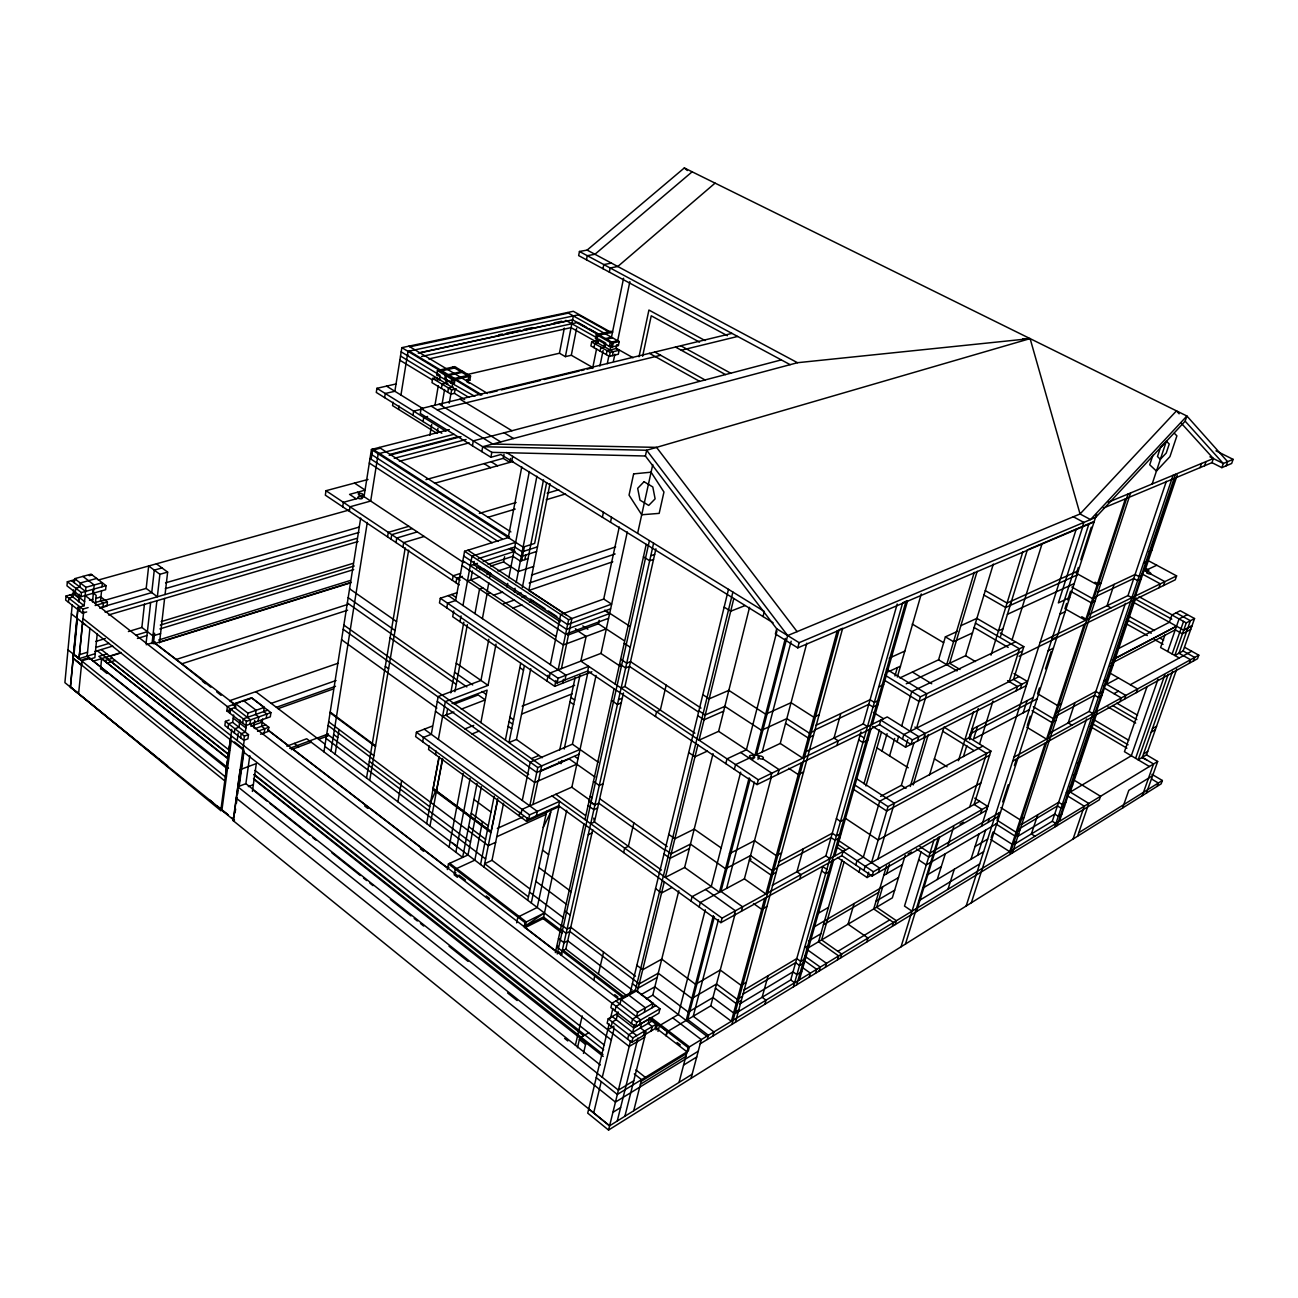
<?xml version="1.0" encoding="UTF-8"?>
<svg xmlns="http://www.w3.org/2000/svg" width="1298" height="1298" viewBox="0 0 1298 1298"><rect width="100%" height="100%" fill="white"/><g stroke="black" fill="none" stroke-linecap="round" stroke-linejoin="round"><path stroke-width="1.5" d="M224.765 780.893L73.175 658.216L73.548 654.241L79.032 658.67L95.241 653.689M73.288 658.183C89.935 673.208 73.142 657.615 89.919 658.378L81.774 660.86M75.089 593.478L66.036 596.042L65.663 600.098L82.455 613.175L86.674 611.942M76.436 579.249L67.35 581.764L66.977 585.852L81.011 596.691L105.609 589.714L106.03 585.641L91.103 574.138L74.667 578.681L74.294 582.77M68.437 602.256L68.826 598.2L72.948 597.031L73.613 589.909M72.217 604.754L64.9 682.651L167.539 765.804M75.381 592.342L75.771 588.237L79.908 587.085L80.298 582.98L96.717 578.421M77.977 607.253L70.368 687.08L133.629 738.562M78.545 601.363L79.227 594.241M78.058 607.237L70.449 687.064L78.691 693.732M78.578 601.785L78.935 598.151L73.24 593.851M74.002 654.565L77.426 618.546M79.649 610.985L80.038 606.912L84.24 605.695M81.011 596.691L81.401 592.586L67.35 581.764M82.455 613.175L82.861 609.103L66.036 596.042M83.672 611.52L79.032 658.67L82.601 622.602L230.33 739.746L225.495 776.967L226.42 776.61M74.667 578.681L85.944 587.313L84.159 605.712L70.157 594.873M78.594 693.781L81.904 660.86L67.983 649.876M92.629 593.397L93.018 589.308M227.134 768.724L87.161 656.171L89.919 628.216M92.483 602.012L94.186 585.009L82.91 576.393M95.338 603.846L96.166 595.36L93.342 593.186M97.236 633.765L94.851 657.632L90 659.124M101.552 590.866L100.53 601.006L103.353 603.181L102.931 607.221M101.958 586.793L102.364 582.705L85.944 587.313M100.595 668.811L101.633 658.573L227.118 758.146M100.368 596.609L107.41 601.996L106.988 606.036L99.67 608.178M160.563 633.554L152.904 635.906L141.871 627.453L144.451 604.057M159.897 574.3L157.35 596.788L146.187 588.416L148.67 565.977L159.897 574.3L167.637 572.094L165.057 594.533M146.09 643.256L150.665 602.386M152.028 643.646L156.896 600.731M153.553 642.461L154.608 633.181M159.492 642.916L164.603 598.459M229.129 720.049L225.414 721.364L224.862 725.55L243.829 740.314L247.918 738.822L248.502 734.619L232.667 722.353L228.562 723.813L228.01 728M240.341 702.121L227.377 706.631L226.809 710.85L245.857 725.566L270.308 716.804L270.909 712.602L251.877 698.113L241.98 701.553M229.973 713.283L230.525 709.065L236.058 707.134L232.894 704.7M222.153 810.049L220.774 810.585L231.742 729.33M232.667 722.353L233.656 715.003M266.268 718.248L266.869 714.046L263.672 711.612L264.273 707.394L251.569 697.724L235.214 703.402L234.646 707.621L250.546 719.855L249.962 724.089L636.734 1022.256L635.631 1026.75L610.887 1007.637L611.958 1003.159L635.322 989.985L660.001 1008.757L658.865 1013.203L635.631 1026.75M225.495 776.967L231.044 735.706M234.062 820.255L221.877 810.374L231.158 741.483M234.305 732.916L234.873 728.713L238.978 727.237L239.984 719.887M237.177 740.493L238.167 733.24M240.649 737.848L241.217 733.646L245.322 732.153L246.344 724.787M242.661 723.1L243.245 718.865L267.713 710.168M243.829 740.314L244.397 736.112L225.414 721.364M245.857 725.566L246.442 721.331L227.377 706.631M692.142 1074.241L609.589 1125.82L233.137 820.612L244.251 739.99M247.35 717.405L247.934 713.17L235.214 703.402M233.445 820.498L240.162 769.649L256.323 763.565L252.396 791.423M235.1 812.743L235.619 808.995M236.382 803.365L236.901 799.617M237.68 793.97L238.199 790.19M238.718 786.41L243.618 750.99M239.189 786.247L244.073 750.812L242.677 751.331L611.309 1039.941M600.341 1065.009L245.89 783.668L249.8 755.631M253.678 727.805L254.733 720.276M258.14 721.153L258.74 716.934L255.544 714.5L256.128 710.266L243.424 700.547M262.634 718.946L261.596 726.28L264.776 728.73L264.192 732.899M260.882 721.185L268.816 727.253L268.215 731.439L260.574 734.214M368.015 479.465L326.009 490.709L325.344 495.171L459.216 584.911M342.688 506.804L343.37 502.326L358.329 498.205M349.357 511.266L350.038 506.788L370.693 501.044L378.189 453.813L454.04 434.278M396.361 383.884L376.939 388.313L376.29 392.434L441.823 433.272M323.948 751.866L360.682 518.048M449.303 429.622L371.439 449.465L364.04 496.647L361.915 497.215M371.147 459.265L372.558 450.195L380.395 448.199M384.614 397.626L385.263 393.489L394.868 391.282L401.861 347.653L573.31 311.293L611.244 332.434M331.022 751.055L367.285 522.477M335.144 754.187L339.07 729.573M393.116 402.218L392.564 405.625L437.069 433.418L437.961 428.243M398.632 409.405L399.184 405.998M400.952 395.046L408.01 351.369L579.33 314.635M387.55 536.885L388.297 532.358L408.854 526.307M390.99 539.173L391.736 534.662L412.293 528.578M412.959 415.295L413.64 411.142L423.213 408.821L386.544 386.123M396.004 542.548L396.75 538.021L417.307 531.904M731.926 333.391L421.104 408.578L420.292 413.413L490.904 457.269L500.914 454.527L773.089 622.78M423.051 421.574L423.748 417.421L427.561 416.48M402.915 547.172L403.678 542.645L424.203 536.463M437.345 377.361L432.688 378.432L431.991 382.65L450.925 394.17L454.414 393.343L464.668 399.573M366.523 778.005L405.219 547.902M474.825 396.328L436.728 374.765L437.442 370.547L454.738 366.62L470.541 376.079L469.811 380.282L466.501 379.73M369.719 780.423L408.643 550.174M429.865 435.365L431.731 424.365M434.96 405.268L438.286 385.701M439.324 379.535L440.038 375.317L401.179 351.855M441.434 388.378L442.147 384.159L445.636 383.348L446.35 379.13L444.614 379.535L445.328 375.3L462.623 371.342M441.888 405.203L444.581 389.53M447.161 381.174L446.69 383.997L447.842 383.721M447.761 392.239L448.475 388.005L453.116 386.918M449.205 403.191L451.655 389.935L456.296 388.832M451.964 387.193L453.278 380.087L455.014 379.681L454.284 383.916M454.414 393.343L455.144 389.108M468.091 380.687L468.838 376.485L453.018 367.01M397.902 801.807L401.65 780.633M432.104 726.15L416.415 732.25L415.636 736.615L528.643 819.314L558.627 805.75L559.584 801.353L529.568 814.884L528.643 819.314M457.042 592.699L440.298 598.248L439.47 602.905L557.118 683.008L587.669 671.034L757.042 784.592L879.492 724.625L880.807 720.082L912.397 739.892L1027.383 681.45L1013.998 673.548M472.423 445.798L473.299 440.898L781.282 359.903M422.661 741.758L423.44 737.394L431.309 734.295L438.172 696.555L480.958 680.428L488.843 639.2M446.772 607.87L447.599 603.213L455.63 600.536L464.57 551.277L509.546 537.177L372.753 449.14M452.385 580.336L453.213 575.777L460.628 573.375M455.971 582.737L456.799 578.178L462.364 576.361M481.818 451.623L482.71 446.723L797.491 362.71L1030.109 338.616L1080.05 513.976L1090.531 519.589L1186.891 416.009L1227.616 461.682L1226.188 465.804M429.2 745.879L428.551 749.498L526.566 821.342L559.422 806.464M453.732 610.936L452.678 616.712L554.717 686.35L591.839 671.747M435.576 754.641L436.225 751.023M438.367 739.422L445.311 701.634L488.064 685.376L496.031 644.084M459.995 621.693L461.05 615.917M462.964 605.501L472.018 556.177L515.663 542.337M490.904 457.269L491.796 452.353L421.104 408.578M472.423 571.071L470.801 579.881L555.43 636.263M474.208 561.434L473.624 564.581L560.33 621.839M446.512 714.874L447.615 708.919M426.653 823.613L438.967 756.896M450.779 692.889L463.824 622.148M497.637 800.477L491.05 831.937L433.078 788.746L439.276 756.766M429.963 826.128L442.504 758.535M454.9 691.688L467.361 624.549M442.667 759.249L436.436 791.245M425.971 479.611L503.251 458.356L503.981 454.381M474.971 613.613L479.546 589.032L482.872 587.929M510.536 458.421L509.789 462.396L503.251 458.356M487.058 592.083L488.811 582.737M489.865 577.139L490.579 573.391L483.213 568.54L479.611 569.708M511.736 461.228L512.661 456.328M482.402 618.643L487.042 594.03L490.368 592.91M449.124 847.091L463.208 773.397M490.628 566.123L503.608 561.92L504.598 556.712M508.264 537.583L521.78 466.858M447.372 869.563L448.459 863.884L467.994 854.976L481.38 786.718M455.858 852.218L470.103 778.443M480.877 722.564L487.139 690.098L452.045 703.532M507.015 587.102L507.729 583.402M508.816 577.837L529.324 471.515M466.874 374.619L559.438 353.234L564.322 328.118M1022.662 338.762L1030.109 338.616L646.664 450.244L645.398 456.004L776.691 628.784L775.377 633.943L797.767 647.864L799.13 642.672L1095.739 517.383L1185.155 421.152L1186.891 416.009L684.322 167.945L587.118 250.092L579.46 251.488L578.648 255.592L727.415 335.711M477.031 783.538L462.64 857.378L306.717 738.757L286.874 746.172M514.349 591.953L515.079 588.237M516.166 582.672L536.918 476.204M521.65 560.687L524.376 546.718M524.846 559.649L525.755 555.009M559.438 353.234L565.376 356.642L573.359 315.917M586.469 259.795L587.264 255.69L594.938 254.262L692.142 171.807M522.348 587.507L543.505 479.871M565.376 356.642L571.315 355.246L576.636 328.248M546.636 482.645L534.646 543.424L523.094 547.123L371.439 449.465M482.467 821.585L474.825 860.168L455.322 869.141L454.219 874.82L457.415 877.286M565.928 614.846L528.838 590.476L549.995 483.651M480.552 864.5L494.197 796.161M505.393 740.006L520.725 663.164M602.986 268.686L603.813 264.581L611.455 263.105M483.992 867.113L497.718 798.659M524.392 665.663L508.978 742.537L516.442 739.471L530.752 668.713M599.157 340.254L591.693 341.974L590.898 345.901L609.395 356.366L618.319 354.24L619.13 350.298L616.031 348.562L607.107 350.671L606.296 354.614M567.356 312.558L619.211 341.552L618.4 345.495L610.952 347.231L595.522 338.551L596.317 334.608L611.18 331.25L612.721 332.093L597.859 335.468L597.064 339.427M593.965 347.637L594.76 343.71L597.761 343.013L598.556 339.07L604.722 342.542L603.911 346.485M609.33 272.109L610.157 267.988L617.799 266.496L715.068 183.132M528.432 896.869L484.673 863.722L492.007 860.314L503.543 803.251M592.618 368.421L596.561 348.902M600.114 351.125L600.925 347.183M599.919 366.052L603.116 350.411M605.744 343.11L604.933 347.069L601.947 347.767M623.575 278.226L611.472 337.22L605.517 338.583M607.269 363.683L608.876 355.863M610.092 349.957L610.904 346.014L612.445 346.891L613.273 342.932L597.81 334.267M610.952 347.231L611.78 343.272L619.211 341.552M609.395 356.366L610.206 352.407L619.13 350.298M612.38 355.652L613.191 351.709L594.695 341.293M519.103 815.874L519.849 812.207M522.283 800.46L530.201 762.153L572.418 744.192L587.945 672.218M546.945 681.044L548.162 675.187M550.336 664.608L560.687 614.506L603.716 599.059L611.585 604.122L568.621 619.73L464.57 551.277M613.402 361.315L614.863 354.257M616.031 348.562L616.842 344.619L618.4 345.495M629.871 281.601L617.67 340.676L610.222 342.412L609.411 346.371L610.904 346.014M521.098 813.814L522.023 809.368L571.737 787.188L589.811 800.055M549.265 677.67L550.255 672.932L600.86 653.413L620.428 666.361M526.566 821.342L527.329 817.675M529.779 805.912L537.778 767.556L579.946 749.449M554.717 686.35L555.95 680.476M558.156 669.882L568.621 619.73M557.118 683.008L558.108 678.27L588.675 666.361L587.669 671.034M532.991 804.468L537.875 781.136M561.434 668.632L571.915 618.529L467.929 550.222M538.524 780.844L541.655 765.901L343.856 625.084M562.537 683.267L563.364 679.373M536.382 815.809L537.307 811.38L424.284 729.2M565.003 679.925L566.009 675.203L448.329 595.587M516.653 922.829L517.87 917.102L537.21 907.48L558.951 806.658M602.386 517.253L603.44 512.272M639.005 356.739L648.919 310.044L705.09 340.579M642.624 356.269L651.239 315.803L699.541 342.137M527.718 900.277L546.669 811.299M559.714 750.001L575.128 677.588M524.165 926.723L525.041 922.602L544.365 912.916L524.165 926.723L543.473 917.005L560.833 930.195M610.498 522.267L611.553 517.285M555.041 950.704L525.09 927.697L526.307 921.969L449.741 863.3M531.271 902.97L551.261 809.498M561.742 760.514L561.061 763.678L558.594 761.942M564.208 749.027L579.963 675.398M567.648 635.193L598.378 623.803L599.141 620.282M603.716 599.059L619.26 526.972M543.245 918.692L566.707 810.276M571.85 787.269L596.058 675.431M600.99 653.494L627.307 531.937M637.626 533.348L652.764 464.554M555.349 952.586L583.97 824.003M584.96 819.59L614.084 688.751M615.138 684.046L646.226 544.365M557.199 953.998L649.422 540.617M561.223 955.198L653.608 543.197M562.164 951.045L565.847 949.114L592.715 829.665M623.478 692.954L594.452 821.975L590.704 823.727M621.125 688.054L624.938 686.496L655.928 548.778M575.387 1045.198L582.218 1015.896M577.464 1047.778L579.768 1037.913L588.708 1032.802M593.786 980.201L594.744 976.031M623.624 852.559L624.663 848.129L628.378 846.312L633.862 822.916M655.441 716.464L656.545 711.742L660.325 710.12L666.182 685.149M598.41 974.035L603.57 952.083M583.467 1053.424L585.966 1042.813M618.383 1012.975L608.21 1018.768L607.139 1023.213L631.769 1042.375L654.971 1028.714L656.074 1024.284L648.984 1018.849M609.151 1023.944L587.718 1113.132L608.551 1130.055L1161.175 783.846L1162.359 780.504L1151.91 774.289M610.531 1018.151L612.867 1008.481M611.228 1026.394L612.299 1021.948L616.209 1019.693L618.091 1011.905M614.976 1010.801L616.063 1006.323L619.99 1004.1L621.077 999.606L636.653 990.812L653.137 1003.37L652.018 1007.832M593.705 1112.889L601.234 1081.607M602.288 1077.308L614.214 1027.967M630.082 993.165L728.486 589.341M635.339 990.423L732.883 592.05M637.269 991.899L664.284 881.861M697.886 744.938L665.371 877.399L684.63 867.486L713.04 753.635M733.824 598.508L699.054 740.168L718.605 731.342L749.546 607.334M627.632 1039.163L628.735 1034.717L651.953 1021.137M631.477 1023.538L632.58 1019.06L655.863 1005.609M608.551 1130.055L630.601 1040.704M632.645 1032.429L634.56 1024.625M636.491 1016.788L637.61 1012.31L653.137 1003.37M631.769 1042.375L632.856 1037.929L656.074 1024.284M639.541 1024.479L640.644 1019.985L615.885 1000.936M617.264 1121.018L637.886 1038.059M641.52 1023.441L640.417 1027.886L644.538 1031.066L643.435 1035.496M644.279 1012.294L645.398 1007.816L628.897 995.193M646.323 998.827L652.764 995.144L678.822 890.753M624.89 1116.264L646.063 1031.618M651.142 1030.969L652.245 1026.54L648.124 1023.376L649.227 1018.946L633.732 1027.967L617.296 1015.247M633.732 1110.731L641.569 1079.644L634.3 1073.9M656.042 1029.931L657.502 1024.138M657.989 1031.439L659.465 1025.647L678.319 1014.533L705.268 909.784M690.99 901.088L692.126 896.626L711.272 886.437L740.671 772.148M725.793 763.646L726.994 758.859L746.415 749.757L776.967 631.023M763.029 616.55L764.327 611.439L506.463 452.515M665.923 1035.609L667.01 1031.391L650.022 1018.378M666.247 1035.869L667.334 1031.634L710.752 1005.853L735.171 913.662M699.184 906.994L700.336 902.516L744.387 878.86L771.32 777.161M734.36 769.373L735.577 764.587L750.39 757.578A2.645 1.412 14.6 0 0 754.625 757.513A2.645 1.412 14.6 0 0 751.217 755.258A2.645 1.412 14.6 0 0 750.406 757.578M752.937 759.152L753.749 755.988L780.244 743.446L806.804 643.175M686.155 1020.471L713.365 915.625M749.141 777.827L719.433 892.261L684.63 867.486M785.322 638.454L754.965 755.42L718.605 731.342M714.387 916.745L687.664 1019.579L708.4 1035.301L707.28 1039.471M750.179 779.027L720.958 891.434L742.602 906.815L741.418 911.261M786.393 639.752L756.507 754.69L758.827 756.215L758 759.379M786.312 640.741L787.659 635.566L646.664 450.244L482.71 446.723M718.492 919.536L693.229 1016.269L713.932 1031.91L712.829 1036.08M726.62 888.4L754.381 782.077M762.234 751.964L791.163 641.196M679.032 1082.435L688.151 1047.632L1157.67 761.472L1146.491 754.852L1138.184 759.833L1168.216 674.295M558.627 805.75L720.893 922.635L722.061 918.14L849.492 847.854M757.042 784.592L758.308 779.79L887.248 716.934L918.789 736.647L917.426 741.207M691.055 1078.362L701.309 1039.617L672.705 1017.843M734.23 915.252L735.414 910.774L705.56 889.471M770.574 777.973L771.839 773.186L740.639 752.467M777.859 774.403L779.125 769.633L762.753 758.811M764.7 898.378L731.374 1021.283L710.752 1005.853M801.45 762.851L765.901 893.965L744.387 878.86M837.324 630.536L802.732 758.129L780.244 743.446M731.975 1024.382L839.108 629.773L842.662 628.264L735.398 1022.289M768.091 975.707L762.121 997.286L766.031 1000.174L764.895 1004.263M803.284 848.811L796.907 871.785L800.996 874.609L799.779 878.957M840.763 713.576L833.981 738.091L838.248 740.817L836.95 745.458M735.869 1013.219L790.725 979.941L822.818 866.626L826.858 869.384M772.278 885.301L825.853 855.901L860.963 731.91M807.275 751.039L863.235 723.911L897.194 604.008M793.467 986.788L902.678 602.775L907.626 600.666L872.386 724.187M796.68 984.825L905.988 601.38M799.422 979.812L833.543 860.266M834.76 855.982L871.072 728.746M720.893 922.635L841.883 855.642L843.1 851.374M842.11 859.747L818.551 941.748L838.638 955.912L837.47 959.887M863.965 783.749L879.444 729.898M894.939 675.966L897.34 667.626M809.206 977.167L810.358 973.143L802.586 967.578M844.106 861.856L821.618 939.914L841.704 954.046L840.536 958.021M865.961 785.971L881.456 732.202M897.34 677.053L921.272 593.965M815.501 973.322L816.669 969.314L804.225 960.439M882.007 751.104L887.069 733.662M819.103 971.115L820.271 967.107L804.728 956.058M825.333 967.302L826.485 963.327L806.334 949M855.739 865.003L856.988 860.72L863.348 857.151L879.703 801.207L982.862 746.107M889.584 755.907L894.663 738.448M858.984 872.045L860.022 868.508M897.064 741.839L898.719 736.177M901.704 725.971L911.764 691.574L1015.507 641.829M854.116 903.538L848.048 924.192L867.989 938.032L866.821 941.942M863.9 870.504L865.166 866.22L979.649 801.288M902.483 739.081L903.83 734.522L1019.108 676.582M837.47 857.507L867.113 877.545L868.687 872.224M871.51 862.618L888.01 806.626L990.909 751.071L969.184 737.67L964.82 739.974M872.353 726.263L905.533 747.177L907.773 739.633M910.223 731.293L920.379 696.848L1023.83 646.664L1000.223 632.953M841.883 855.642L872.11 876.036L873.376 871.753L987.583 806.301L974.733 798.173M912.397 739.892L911.05 744.468L879.492 724.625M877.805 859.049L894.338 803.202L855.609 778.07M916.583 728.113L926.74 693.765L886.388 669.103M880.596 796.404L901.347 785.371L913.987 742.764M899.839 677.945L938.584 659.806L945.382 636.864L957.47 631.363M878.438 872.402L879.703 868.119L838.151 840.244M923.77 737.978L925.117 733.435L914.912 727.075M886.583 865.863L873.716 908.941L893.511 922.472L892.326 926.35M910.287 786.491L925.344 736.08M946.68 664.673L974.263 572.337M882.705 886.81L876.604 907.221L896.383 920.72L895.198 924.598M886.615 873.749L889.471 864.208M913.192 784.933L928.265 734.587M977.151 571.298L949.617 663.278L960.001 669.492M905.258 855.187L892.343 897.859L807.859 948.092M929.53 774.922L944.003 727.107L986.577 753.408L969.752 806.902M906.247 683.803L965.598 655.717L993.311 564.095M921.061 852.007L904.511 906.085L912.023 911.18M901.039 946.81L934.041 839.806M958.427 760.725L973.532 711.71M990.974 655.166L1022.873 551.699M969.184 737.67L970.433 733.678L1037.053 698.859M1010.055 605.501L1011.434 601.055M905.452 944.052L938.47 837.259M963.424 756.588L966.815 745.62M969.006 738.53L978.286 708.53M1000.628 636.296L1027.351 549.833M916.453 911.602L939.671 836.577M969.655 739.665L973.013 728.811M977.443 726.507L973.565 739L1029.233 709.682M937.27 879.492L945.285 853.792M947.735 845.955L953.77 826.648M979.601 743.868L992.97 701.05M1012.034 639.946L1042.132 543.554M1009.163 681.58L1019.482 648.789L975.447 623.137M990.909 751.071L974.068 804.452L982.018 809.498L980.72 813.57M1023.83 646.664L1013.511 679.389L1021.786 684.289L1020.423 688.621M947.978 889.276L954.29 869.287M1016.091 690.844L1017.454 686.496L1007.54 680.623M987.583 806.301L986.285 810.374L872.11 876.036M1027.383 681.45L1026.004 685.782L905.533 747.177M970.969 859.276L979.033 833.981M981.499 826.274L1076.253 529.065M1082.402 526.907L1083.846 522.413L1073.332 516.766M977.556 855.333L985.62 830.103M988.086 822.429L989.319 818.584M1023.149 712.894L1027.059 700.693M1082.889 526.242L1058.357 602.905L1069.682 597.615M966.15 906.02L1089.006 523.646M991.201 837.583L992.986 832.067L1012.115 844.284L1015.993 841.931M997.416 818.275L999.135 812.97M1002.689 801.921L1008.238 784.706M1014.387 765.577L1016.237 759.849M1027.335 725.371L1030.304 716.188M1039.39 687.956L1037.54 693.684L1057.562 705.544L1061.472 703.451M1045.539 668.843L1051.088 651.645M1066.599 603.456L1064.912 608.697L1085.501 620.314L1125.415 498.87M1067.719 599.968L1070.542 591.239L1091.229 602.791L1095.139 600.925M1076.464 573.213L1078.33 567.453M1080.796 559.779L1091.293 527.199M971.326 902.775L1096.599 514.089M1045.279 743.04L1009.698 851.666L990.617 839.417M1084.155 624.419L1046.561 739.146L1026.75 727.205M1009.876 854.49L1128.092 494.003M1012.375 852.964L1130.59 492.964M1152.884 455.225L1149.72 464.781L1156.437 471.077L1169.936 456.653L1176.897 435.868L1174.284 433.208M1037.751 814.771L1031.391 833.949L1035.009 836.236M1074.906 702.689L1068.205 722.905L1071.953 725.144M1114.122 584.376L1107.048 605.728L1110.942 607.902M1152.153 483.992L1166.383 441.174L1169.238 444.013L1166.237 453.051L1160.363 459.297L1157.475 456.539L1160.493 447.453L1166.383 441.174M1014.874 843.96L1052.289 821.261L1086.604 718.978M1049.985 732.916L1089.152 711.418L1125.398 603.392M1089.054 614.457L1128.011 595.571L1166.367 481.266M1054.674 827.102L1173.084 475.295M1057.026 825.674L1175.436 474.322M1059.411 821.358L1095.123 715.441M1096.404 711.661L1134.079 599.968M1135.409 595.977L1175.193 478.037M1097.151 712.391L1070.25 792.056L1088.795 803.446L1077.567 836.22M1135.864 597.648L1106.626 684.306L1125.837 695.42L1124.571 699.135M1146.978 571.947L1144.917 570.828L1177.27 474.987M1146.913 572.077L1147.789 569.465L1156.761 565.23M1073.04 839.06L1084.284 806.204L1067.394 795.804M1120.044 701.65L1121.31 697.918L1103.754 687.745M1158.984 587.767L1160.331 583.84L1142.013 573.894M1200.066 467.637L1201.494 463.483M1163.511 585.56L1164.858 581.634L1150.434 573.83M1204.593 465.739L1206.004 461.601M1103.3 508.118L1211.959 462.656L1213.37 458.535L1181.423 423.343M1136.318 692.629L1137.6 688.946L1111.234 673.792M1149.249 561.19L1176.605 575.906L1175.258 579.8L1019.076 656.285M1211.959 462.656L1221.856 467.637L1223.284 463.516L1233.1 459.362L1215.983 450.828M1146.994 686.772L1124.457 751.688L1149.411 766.518M1164.987 634.917L1160.607 647.54L1179.282 657.989M1194.549 618.546L1186.258 622.894L1174.82 655.49L1183.111 650.979L1194.549 618.546L1180.239 610.725L1171.899 614.992L1169.384 622.277L1118.616 648.529M1233.1 459.362L1231.672 463.467L1221.856 467.637M1157.994 679.325L1131.304 755.761L1067.216 793.873M1167.697 651.499L1179.071 618.935L1187.378 614.619M1135.604 758.308L1164.841 674.846M1172.143 653.997L1183.565 621.401M1122.592 808.021L1128.789 790.352L1152.624 775.652M1172.613 671.309L1142.337 757.351L1153.549 763.987L1142.305 795.658M1146.491 754.852L1176.751 669.038M1189.309 663.294L1190.574 659.709L1178.973 653.235L1190.412 620.704L1176.085 612.851M1146.426 793.078L1157.67 761.472M1193.414 661.023L1194.695 657.437L1183.111 650.979M1184.571 647.28L1198.784 655.182L1197.502 658.751L1012.716 761.066M1157.135 786.377L1158.335 783.035L1151.44 778.914M430.563 802.342L437.069 787.821M543.229 827.443L550.66 812.353M1078.768 832.732L1162.359 780.504M683.575 1065.106L696.702 1057.01M612.916 1112.337L620.606 1107.583M698.243 1051.218L615.447 1102.099L236.236 798.108L237.161 797.751M640.417 1084.268L685.863 1056.394M700.206 1043.803L1099.325 799.811L1100.542 796.291L1075.101 780.763M641.147 1081.315L686.61 1053.489M633.765 1080.78L618.4 1090.142L237.81 786.766L245.89 783.668M588.724 1108.898L609.589 1125.82M738.789 1009.86L733.63 1012.975L712.943 997.562L688.313 1012.115L654.841 986.821L641.05 994.657M801.726 971.731L796.923 974.636L793.013 971.829L739.763 1003.938M918.822 900.796L979.665 863.933M1061.829 814.171L1058.308 816.296L1054.706 814.057L1017.291 836.626M837.859 951.353L889.714 919.893M741.336 1000.482L736.177 1003.581L715.425 988.2M804.338 962.581L799.519 965.485L795.609 962.678L742.586 994.414M1018.719 833.624L1014.841 835.961L995.663 823.759M1064.571 806.042L1061.05 808.167L1057.448 805.928L1020.017 828.335M742.472 996.296L737.313 999.395L716.528 984.014L691.866 998.438L658.248 973.208L639.249 983.884L569.822 931.429L566.123 933.343L560.574 929.125M805.506 958.508L800.688 961.396L796.761 958.589L743.722 990.26M922.716 888.221L983.592 851.715M1019.936 829.925L1016.058 832.245L996.848 820.06M1065.788 802.424L1062.267 804.533L1058.665 802.294L1021.218 824.636M1143.554 753.927L1147.692 751.445M746.285 982.31L741.109 985.377L720.228 970.028L695.533 984.322L661.753 959.141L642.721 969.72L636.864 965.323M804.582 947.718L809.4 944.863M926.723 875.241L941.293 866.593M975.025 846.588L987.648 839.092M1024.008 817.513L1020.131 819.817L1000.839 807.664M1066.356 792.397L1069.877 790.304M644.635 1037.329L629.173 1046.464L230.898 735.593L83.007 618.546M808.605 941.018L820.823 933.797M876.036 901.185L894.679 890.168M1069.601 786.783L1072.651 784.982M1151.196 732.169L1155.334 729.752M823.403 924.825L878.649 892.407M996.88 823.5L926.285 864.939L918.643 859.893M999.33 815.874L928.719 857.053L916.42 848.957M1152.429 728.697L1156.567 726.263M814.073 926.967L898.476 877.594M1073.511 775.214L1076.545 773.446M1000.563 812.045L929.936 853.094L919.909 846.507M817.902 913.516L828.4 907.432M883.727 875.42L902.402 864.63M1077.518 763.289L1080.553 761.537M636.734 1022.256L660.001 1008.757M867.113 877.545L871.834 874.836M908.065 854.019L911.537 852.023M960.066 824.149L963.538 822.169M607.756 1029.752L613.986 1026.15M657.194 977.41L638.21 988.119L632.386 983.689M766.94 906.458L761.731 909.363L753.489 903.538M830.493 870.942L825.642 873.651L821.602 870.893M980.866 782.921L878.162 840.049L844.803 817.935M1013.998 757.123L1198.784 655.182M1113.96 693.651L1118.503 691.169M1130.282 684.744L1191.661 651.223M989.595 755.241L886.729 811.007L853.062 789.038M776.253 872.256L771.012 875.095L749.368 860.055L751.12 859.114M840.001 837.648L835.133 840.293L831.045 837.551L777.388 866.529M1055.891 720.455L1051.98 722.58L1032.072 710.671M1101.856 695.501L1098.319 697.432L1094.571 695.241L1055.388 716.399M777.453 867.81L772.229 870.634L750.536 855.593L725.533 868.751L690.455 844.106L671.163 853.824L665.095 849.525M841.234 833.316L836.366 835.944L832.278 833.219L778.605 862.099M1057.172 716.545L1053.278 718.654L1033.338 706.761M1103.138 691.688L1099.601 693.603L1095.853 691.412L1056.669 712.505M1103.576 685.944L1118.47 677.945M781.526 852.883L776.285 855.69L754.495 840.682L729.444 853.695M845.371 818.795L840.504 821.407L836.399 818.681M1103.917 680.801L1107.454 678.919M1183.695 630.211L1191.986 625.798L1183.695 630.179L1133.625 602.386M1190.72 629.416L1182.429 633.813L1175.258 629.838L1111.137 663.489M1110.196 666.312L1113.23 664.706M1115.453 658.135L1176.523 626.22L1112.305 660.033M971.813 729.444L1033.143 697.529M557.897 946.161L556.647 946.826L623.283 997.902M672.039 887.491L661.558 892.959L655.555 888.611M689.352 848.584L670.06 858.335L663.992 854.019M525.09 927.697L543.116 918.611L562.034 933.002M803.543 771.969L798.27 774.582L788.681 768.27M867.827 740.136L862.927 742.553L858.708 739.876M1048.151 650.817L1053.359 648.221M1051.834 639.33L1057.059 636.783M1022.451 651.061L919.016 701.472L885.333 680.769M1040.104 642.429L1176.605 575.906M813.489 735.463L808.183 737.994L785.566 723.359M877.951 704.668L873.035 707.021L868.768 704.36L814.511 730.125M1141.169 578.94L1137.632 580.628L1133.738 578.502L1096.583 596.155M814.787 730.693L809.481 733.224L786.815 718.621L761.472 730.303L724.836 706.372L705.236 714.987L698.892 710.801M879.265 700.044L874.349 702.38L870.082 699.736L815.793 725.387M1059.914 614.181L1065.139 611.683M1096.502 596.788L1092.591 598.638L1071.872 587.102M1142.516 574.9L1138.995 576.588L1135.101 574.462L1097.93 592.034M588.237 834.744L591.985 832.959M819.119 714.76L813.814 717.242L791.034 702.689L765.658 714.208L728.827 690.374L709.195 698.843L702.818 694.673M878.762 686.885L883.678 684.581M1002.932 628.816L998.454 630.909L976.891 618.383L960.877 625.652M1101.045 582.948L1097.135 584.765L1076.318 573.278M1143.538 563.072L1147.075 561.417M454.527 873.23L455.809 872.629M597.615 807.956L593.851 809.692L588.075 805.571M888.432 671.731L900.471 666.182M972.478 632.953L953.543 641.699L945.382 636.864M1148.844 551.585L1151.878 550.19M447.68 867.973L448.962 867.372M707.394 751.088L694.982 756.783L688.719 752.564M1007.41 614.311L1074.192 583.613M495.658 842.321L488.291 845.663L328.102 725.452M496.745 836.756L546.215 814.3M1076.951 575.063L1005.674 607.496L983.949 595.052M1078.33 570.779L1007.053 603.051L985.279 590.606M889.195 658.167L904.82 651.077M497.329 828.416L523.013 816.864M603.051 783.781L599.287 785.468L593.462 781.38M723.635 711.158L704.051 719.806L697.724 715.62M576.734 764.181L534.662 782.532L435.495 711.288M578.908 754.252L536.755 772.44L437.296 701.358M540.082 771.499L569.238 758.908L594.955 776.983M1028.568 549.314L1094.23 521.423M797.767 647.864L1094.295 521.845M531.531 758.584L538.962 755.436M621.255 702.899L617.442 704.473L611.488 700.449M787.659 635.566L1080.05 513.976L1176.475 410.866L1179.136 413.819M1108.232 502.261L1213.37 458.535M618.497 699.8L622.294 698.227M471.839 734.019L478.994 731.147M521.634 714.078L572.207 693.83M233.137 820.612L234.516 820.06L231.433 817.562M464.781 728.957L473.721 725.404M522.12 706.193L574.625 685.376M745.101 605.582L730.709 611.196L724.154 607.123M442.602 716.399L453.894 712.018M461.277 709.162L485.257 699.898L478.199 694.933L454.186 704.133M248.356 786.588L253.353 784.657M291.369 749.627L311.212 742.164M318.675 739.357L328.102 735.82M606.198 628.897L563.348 644.96L460.076 576.036M289.73 748.362L328.362 733.889M608.502 618.319L565.604 634.187L462.007 565.457M610.547 608.859L567.615 624.565L463.711 556.015M244.397 736.112L248.502 734.619M257.539 731.342L268.816 727.253M255.106 728.616L265.636 724.819M250.806 726.182L262.196 722.094M276.393 707.313L335.517 686.301M278.129 708.627L333.424 688.93M246.442 721.331L270.909 712.602M247.934 713.17L264.273 707.394M271.201 703.386L336.085 680.493M232.326 708.919L226.809 710.85L230.444 711.353M512.726 608.081L521.942 604.884M529.422 602.272L533.235 600.958M653.543 559.389L649.665 560.736L643.435 556.858M650.785 555.739L654.663 554.408M503.494 603.797L514.543 599.984M522.039 597.404L525.852 596.09M337.934 663.294L229.649 700.709L234.224 704.246M517.448 594.37L521.261 593.056M528.838 590.476L612.786 561.742M493.386 595.198L502.618 592.066M529.162 583.078L615.138 553.954M531.466 575.111L615.641 546.896M533.575 566.48L518.34 571.526L503.608 561.92M467.458 580.969L479.789 576.929M486.977 574.576L490.579 573.391M497.994 570.974L510.958 566.707M528.026 558.611L520.368 561.109L512.97 556.307L488.064 564.354M146.22 644.717L155.241 641.91L155.079 643.419L181.671 663.862L347.604 610.19M536.545 551.504L521.277 556.453L509.433 548.794M537.469 546.864L522.185 551.796L514.754 547.01L478.329 558.627M476.577 568.07L480.406 566.82M176.025 659.53L347.832 604.397M470.282 565.652L477.453 563.348M483.197 561.499L515.144 551.244M107.199 662.97L115.198 660.471M158.632 640.028L350.152 580.531M93.002 661.266L121.185 652.505M109.811 656.399L119.302 653.446M351.174 582.331L153.764 643.84L153.927 642.315L235.798 705.203M161.082 641.893L350.801 582.77M104.408 660.779L112.407 658.281M106.858 653.916L98.859 656.382L228.059 758.405M94.657 651.612L112.731 646.063M137.442 638.454L146.95 635.533M95.63 647.491L109.048 643.386M135.884 635.193L147.388 631.672M73.532 654.289L225.3 776.804M159.897 628.93L353.689 569.595M79.454 654.695L87.534 652.213M95.728 641.455L105.333 638.535M128.405 631.542L141.871 627.453M161.179 621.596L353.186 563.332M160.335 625.084L354.257 565.993M488.097 517.253L515.209 509.092M546.182 499.762L565.555 493.938M479.319 513.424L516.15 502.456M547.172 493.208L558.805 489.735M108.513 614.976L358.086 541.509M85.327 624.809L71.358 613.889M105.057 612.088L356.723 538.41M82.861 609.103L88.134 607.578M95.16 605.533L107.41 601.996M101.552 607.172L151.752 592.586L154.267 570.13L162.023 567.956M165.284 588.659L358.962 532.423M95.63 602.418L104.586 599.838M103.564 600.682L146.187 588.416M165.527 582.851L359.303 527.037M84.646 601.623L73.337 592.959M89.497 600.228L92.742 599.303M96.036 598.362L100.936 596.95M81.401 592.586L106.03 585.641M98.259 580.06L348.919 510.065M89.254 575.695L91.98 574.949M434.522 483.31L513.197 461.455M399.362 461.261L469.211 442.861M394.268 458.308L466.096 439.519M390.617 454.203L458.616 436.582M389.173 455.322L461.05 436.663M372.039 453.667L370.725 454.008L502.31 538.962M437.248 409.844L660.65 355.279M681.288 350.233L737.653 336.458M489.606 392.742L497.394 390.844M501.288 389.903L540.26 380.46M544.154 379.519L579.233 371.017M581.179 370.547L584.149 369.833M587.118 369.119L593.04 367.675L571.315 355.246M456.166 379.422L470.541 376.079M435.836 380.346L440.476 379.276M447.404 379.762L445.668 380.168L446.382 375.933L463.678 371.974M468.951 375.122L451.688 379.13L450.958 383.364L452.694 382.959L448.719 380.574M606.555 339.167L612.51 337.805M440.752 371.098L456.312 367.561M436.728 374.765L438.464 374.376M595.522 338.551L597.015 338.21M428.746 358.929L571.071 327.631L596.463 341.926M421.526 356.512L576.799 322.65L598.816 334.998M420.374 352.569L566.837 320.914M407.329 355.555L408.497 355.311M418.264 353.202L572.596 319.827L599.611 334.965M498.529 334.884L502.488 334.024M506.447 333.164L520.303 330.179M524.262 329.335L532.18 327.615M553.954 322.926L561.872 321.206M409.86 346.793L568.346 313.11M491.796 452.353L645.398 456.004M1141.721 757.448L1146.653 759.898M1209.931 456.815L1223.284 463.516L1185.155 421.152M587.118 250.092L797.491 362.71M579.46 251.488L790.158 364.657M1139.06 596.723L1172.451 615.057M1171.899 614.992L1186.258 622.894M680.752 345.771L730.693 373.207M1134.841 598.784L1171.802 619.146M1128.011 595.571L1131.888 597.697M675.495 347.037L725.485 374.57M1095.074 582.202L1098.546 584.116M654.825 352.034L705.025 379.957M1127.93 615.787L1154.49 630.552M649.406 353.348L699.671 381.369M1126.469 619.422L1151.261 633.229M1160.104 638.162L1163.641 640.141M578.34 314.846L610.255 332.661M1126.388 623.851L1147.335 635.549M1154.311 639.46L1163.057 644.327M577.788 322.423L586.258 327.177M589.649 329.075L598.102 333.813M596.317 334.608L611.78 343.272M616.096 348.237L633.1 357.777M565.831 320.363L597.258 338.015M1081.753 616.728L1086.897 619.633M591.693 341.974L610.206 352.407M1116.832 703.159L1137.567 715.214M1112.629 705.479L1136.87 719.611M974.117 627.502L1008.205 647.41M1107.989 706.923L1135.653 723.083M1089.152 711.418L1092.884 713.608M1093.954 719.741L1128.773 740.282M1091.472 723.132L1128.092 744.776M1090.336 726.523L1126.907 748.183M912.267 624.062L943.614 642.672M965.598 655.717L975.431 661.558M938.584 659.806L957.08 670.904M468.221 379.341L469.811 380.282M408.838 346.177L487.626 393.505M466.55 381.547L469.195 383.137M409.178 351.109L481.866 394.9M401.861 347.653L480.714 395.176M437.442 370.547L453.278 380.087M400.514 356.025L468.838 397.415M432.688 378.432L451.655 389.935M399.849 360.211L432.202 379.843M912.429 672.056L931.721 683.77M460.011 399.167L511.947 430.741M504.143 432.802L513.505 438.513M884.976 675.138L920.379 696.848M439.227 404.181L500.704 441.92M431.212 406.128L492.737 444.046L656.545 447.372L797.102 631.639M942.737 731.261L973.792 750.487M776.691 628.784L799.13 642.672M376.939 388.313L445.96 431.228M491.05 461.699L497.605 465.787M484.089 463.613L490.66 467.718M1052.289 821.261L1055.891 823.516M873.392 712.391L883.549 718.735M934.398 758.827L947.086 766.81M863.235 723.911L867.47 726.588M860.006 735.333L864.225 738.01M876.961 747.891L908.275 767.799M379.276 447.469L510.893 531.92M901.347 785.371L906.02 788.373M510.714 548.389L513.667 550.287M604.9 610.157L629.368 625.993M370.027 458.535L498.059 541.428M604.819 610.547L609.525 613.597L566.609 629.368L462.851 560.752M369.313 463.045L492.137 542.775M854.295 784.673L888.01 806.626M598.378 623.803L624.273 640.709M624.208 643.273L630.276 647.248M582.802 625.928L587.864 629.254M701.001 708.075L630.52 661.672L626.707 663.181L620.655 659.206M354.484 483.083L365.192 490.141L349.584 494.392L356.204 498.789M530.282 599.011L545.03 608.73M548.389 610.952L556.826 616.518M575.355 628.735L578.73 630.958M578.291 631.25L586.128 636.426L580.855 661.12L758.308 779.79M698.178 711.791L629.449 666.426L625.636 667.951L619.6 663.959M357.404 492.25L359.205 493.435M362.239 495.447L463.727 562.634M624.938 686.496L694.884 733.175M326.009 490.709L460.044 580.336M837.713 844.43L845.825 849.882M836.61 847.01L873.376 871.753M451.655 594.484L456.036 597.453M825.853 855.901L829.909 858.659M440.298 598.248L558.108 678.27M570.909 697.415L574.689 699.995M519.833 667.626L523.5 670.125M569.952 701.91L573.732 704.506M349.568 588.789L396.571 621.58M456.247 663.197L488.064 685.376M572.418 744.192L598.183 762.169M721.169 847.935L694.203 829.114L674.863 838.735L668.762 834.436M348.172 597.664L395.046 630.52M454.592 672.234L472.715 684.938M482.061 691.477L486.312 694.462M574.933 756.572L577.934 758.665M347.345 602.97L466.809 686.934M509.936 717.242L513.537 719.773M390.114 637.789L456.263 684.387M509.076 721.591L512.661 724.122M508.135 726.296L511.72 728.843M516.442 739.471L542.24 757.756M599.692 798.692L667.204 846.539M590.152 796.307L592.066 797.67M664.527 849.914L598.686 803.138L594.938 804.874L589.146 800.769M589.065 801.126L594.857 805.247M438.172 696.555L537.778 767.556M343.207 629.287L438.805 697.448M385.295 666.377L388.589 668.73M341.569 639.719L436.874 708.059M445.863 715.133L528.708 774.549M555.852 794.279L585.43 815.485M661.477 870.049L594.452 821.975L593.77 818.081M552.072 795.966L722.061 918.14M790.725 979.941L794.619 982.748M416.415 732.25L529.568 814.884M156.409 563.819L167.637 572.094M473.932 799.438L491.017 812.061M542.564 850.125L548.616 854.587M471.239 813.229L488.259 825.901M433.386 788.616L491.358 831.791M330.211 712.067L375.56 745.863M538.848 867.551L571.201 891.661M330.098 712.748L375.447 746.545M432.964 789.427L490.92 832.618M328.686 721.785L373.905 755.647M468.627 826.615L485.582 839.303M535.879 881.374L566.577 904.414M333.651 734.473L337.788 737.589M369.33 761.309L429.752 806.756M564.63 910.92L570.211 915.122M326.804 733.776L470.525 842.094M492.007 860.314L529.487 888.595M326.074 738.416L485.63 858.968M529.454 892.083L563.575 917.864M635.485 976.226L570.763 927.243L567.064 929.157L561.515 924.939M255.771 691.688L325.052 744.192M324.825 746.366L561.742 926.091M652.764 995.144L706.891 1036.21M632.142 989.903L567.713 940.823L564.03 942.737L558.481 938.519M565.847 949.114L626.934 995.858M294.289 743.413L298.783 746.837M563.413 950.396L624.468 997.156M651.077 1017.551L689.384 1046.886L688.281 1051.088L617.329 1094.457L596.253 1077.632M448.459 863.884L525.041 922.602M649.146 1017.697L688.151 1047.632M459.005 875.095L465.414 880.012M486.231 895.993L489.443 898.459M558.821 951.71L562.018 954.16M614.749 994.657L617.945 997.107M621.077 999.606L637.61 1012.31M677.085 1042.505L680.282 1044.955M267.891 729.865L619.114 999.655M656.447 1028.341L687.048 1051.851M268.069 730.239L288.172 745.685M291.028 747.875L447.047 867.745M71.487 580.612L85.538 591.417M202.439 681.255L205.587 683.689M364.706 806.009L367.837 808.411M420.422 848.843L423.586 851.277M233.234 718.151L245.906 727.951M612.137 1016.529L636.766 1035.626M608.21 1018.768L632.856 1037.929M85.149 595.522L227.783 706.923M234.532 741.969L243.846 749.254M230.492 739.876L242.921 749.595M101.325 649.568L229.6 750.422M255.025 770.428L604.446 1045.166M635.906 1069.909L645.349 1077.34M75.998 660.504L81.514 664.836M97.334 650.785L228.837 754.414M254.262 774.452L603.667 1049.774M253.499 778.492L602.986 1054.463M603.213 1056.442L254.132 779.563M105.641 657.34L228.497 754.592M253.856 774.679L583.597 1035.723M579.379 1039.552L585.576 1044.436M87.144 656.188L228.513 768.27M100.627 668.405L106.971 673.467M252.656 789.638L266.901 801.012M270.081 803.527L309.67 835.101M312.834 837.632L315.998 840.147M331.834 852.786L360.341 875.517M363.505 878.032L366.669 880.563M369.833 883.094L373.013 885.609M390.422 899.514L411.012 915.917M414.176 918.449L417.339 920.98M420.52 923.495L423.683 926.026M449.011 946.226L468.026 961.38M507.615 992.954L517.107 1000.531M564.614 1038.416L567.778 1040.947M181.671 663.862L210.811 687.161M216.717 691.866L221.066 695.355M209.676 799.941L212.791 802.472M217.464 806.253L228.334 815.063L166.663 765.431M136.777 741.126L141.498 744.955M144.646 747.518L155.646 756.474M158.794 759.038L163.516 762.867M70.53 687.031L220.774 810.585M452.321 842.726L456.945 846.604M684.322 167.945L687.356 170.541M633.635 473.884L629.043 495.122L641.715 514.771L659.173 513.375L663.959 492.023L651.077 472.18L633.635 473.884M644.035 481.72L637.675 488.34L640.011 500.152L648.708 505.425L655.117 498.854L652.797 486.961L644.035 481.72M1147.254 573.116A2.109 0.876 18.5 0 0 1150.645 573.667A2.109 0.876 18.5 0 0 1148.211 571.866A2.109 0.876 18.5 0 0 1147.254 573.116M1145.307 570.195A2.109 0.86 18.4 0 0 1148.698 570.747A2.109 0.86 18.4 0 0 1146.264 568.962A2.109 0.86 18.4 0 0 1145.307 570.195M759.119 758.308A2.645 1.412 14.8 0 0 763.338 758.243A2.645 1.412 14.8 0 0 759.914 755.988A2.645 1.412 14.8 0 0 759.119 758.308M358.8 498.448A2.369 1.087 8.5 0 0 362.466 498.075A2.369 1.087 8.5 0 0 359.124 496.615A2.369 1.087 8.5 0 0 358.8 498.448M359.384 495.187A2.369 1.071 8.5 0 0 363.051 494.814A2.369 1.071 8.5 0 0 359.708 493.354A2.369 1.071 8.5 0 0 359.384 495.187"/></g></svg>
